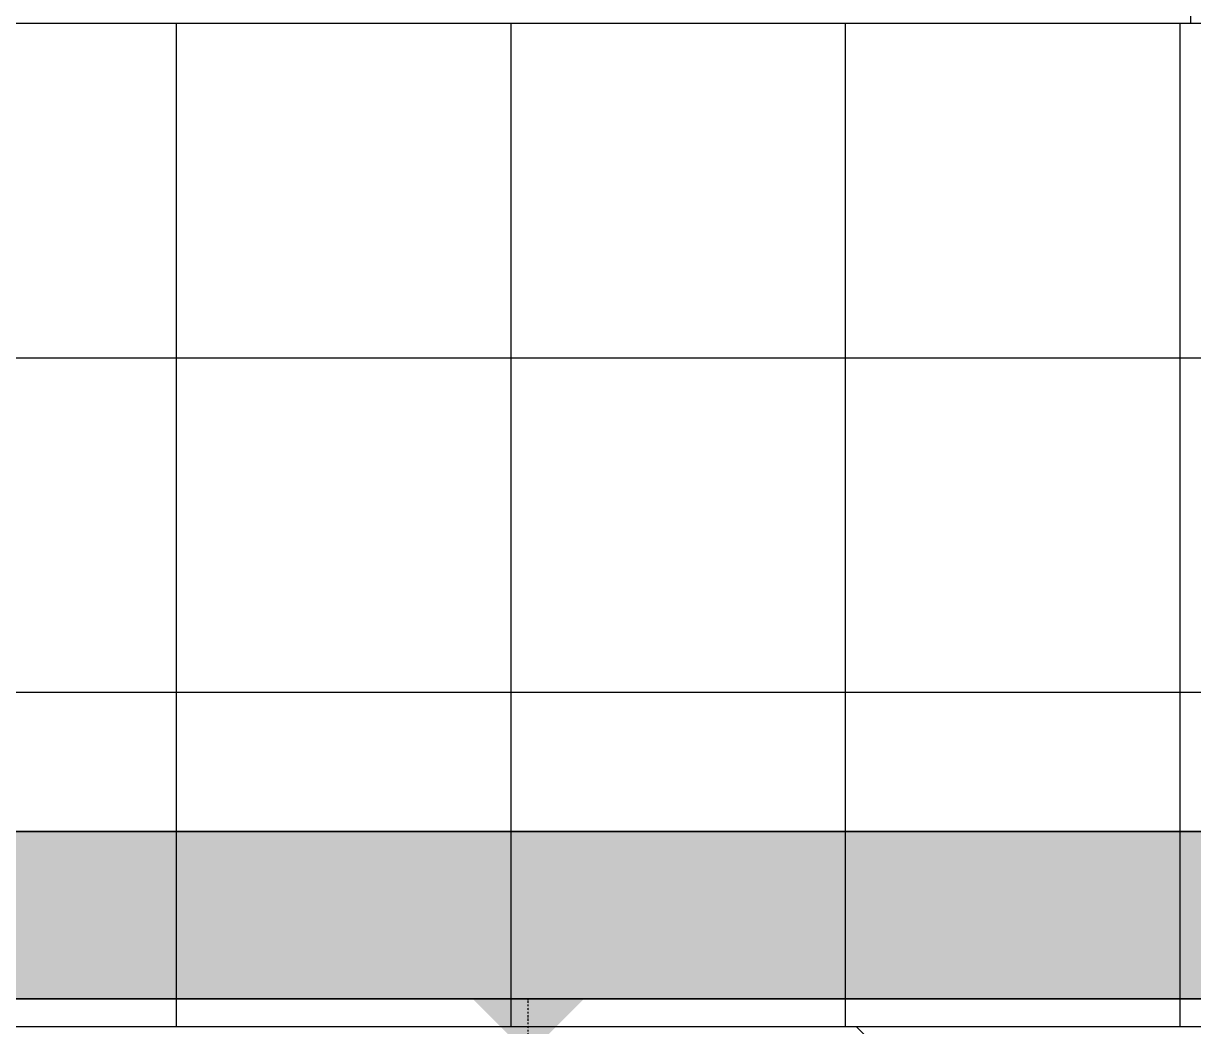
# Model space of a CAD drawing. Extents: x -560814 to 57327, y -29287 to 19916.
# Drawn here: x 21822 to 23921, y -2710 to -910 of the extents above; entities that cross this region are included whole.
import ezdxf

# ---------------------------------------------------------------- set-up
doc = ezdxf.new("R2010")
doc.units = 0
doc.header["$LTSCALE"] = 0.25
doc.linetypes.add('DASHDOT', pattern=[25.4, 12.7, -6.35, 0, -6.35])
doc.layers.add('01-First Floor$0$FALSE CEILING', color=251, linetype='Continuous')
for name, color, linetype, lineweight in [('01-First Floor$0$LOADING', 253, 'Continuous', 5), ('01-First Floor$0$Walls', 251, 'Continuous', 5), ('E-LITE-CLNG-CNDT', 6, 'DASHDOT', 35), ('T-CABL-TRAY', 60, 'Continuous', 35), ('T-DATA-CLNG-COND', 51, 'DASHDOT', 25), ('T-DATA-CLNG-COND @ 100', 51, 'DASHDOT', 25)]:
    doc.layers.add(name, color=color, linetype=linetype, lineweight=lineweight)

# ---------------------------------------------------------------- blocks, each defined once
blk = doc.blocks.new('01-First Floor$0$ME19011A-P')
for p, q in [((-0.425, 0), (0.425, 0)), ((-0.425, 0), (-0.425, -0.015)), ((0.425, 0), (0.425, -0.015)), ((-0.425, -0.015), (0.425, -0.015)), ((-0.3675, -0.0198), (-0.2325, -0.0198)), ((-0.3675, -0.0198), (-0.3675, -0.0399)), ((-0.36, -0.015), (-0.36, -0.0198)), ((-0.24, -0.015), (-0.24, -0.0198)), ((-0.2325, -0.0198), (-0.2325, -0.0399)), ((-0.15, -0.015), (-0.15, -0.04)), ((0, -0.015), (0, -0.04)), ((0.1, -0.015), (0.1, -0.045)), ((0.2, -0.045), (0.2, -0.015)), ((0.2818, -0.015), (0.2484, -0.015)), ((0.2484, -0.0243), (0.2484, -0.015)), ((0.2818, -0.0243), (0.2818, -0.015)), ((0.3211, -0.015), (0.2877, -0.015)), ((0.2877, -0.015), (0.2877, -0.0531)), ((0.3211, -0.0531), (0.3211, -0.015)), ((0.3623, -0.015), (0.3289, -0.015)), ((0.3289, -0.015), (0.3289, -0.0531)), ((0.3623, -0.0531), (0.3623, -0.015)), ((0.3682, -0.0243), (0.3682, -0.015)), ((0.3682, -0.015), (0.4016, -0.015)), ((0.4016, -0.0243), (0.4016, -0.015)), ((-0.3675, -0.0399), (-0.2325, -0.0399)), ((-0.15, -0.025), (0, -0.025)), ((-0.15, -0.04), (-0.1187, -0.04)), ((-0.0887, -0.04), (-0.0637, -0.04)), ((-0.0606, -0.0371), (-0.0787, -0.0432)), ((-0.0402, -0.0312), (-0.0496, -0.0337)), ((-0.047, -0.0434), (-0.0376, -0.0409)), ((-0.0376, -0.0409), (-0.0402, -0.0312)), ((-0.0379, -0.04), (0, -0.04)), ((0.1, -0.035), (0.2, -0.035)), ((0.2818, -0.0243), (0.2484, -0.0243)), ((0.3211, -0.0243), (0.2877, -0.0243)), ((0.3623, -0.0243), (0.3289, -0.0243)), ((0.3682, -0.0243), (0.4016, -0.0243)), ((-0.0787, -0.0432), (-0.077, -0.0497)), ((-0.0582, -0.046), (-0.077, -0.0497)), ((0.1, -0.045), (0.2, -0.045)), ((0.2877, -0.0531), (0.3211, -0.0531)), ((0.3289, -0.0531), (0.3623, -0.0531))]:
    blk.add_line(p, q)
blk.add_lwpolyline([(-0.1187, -0.0482), (-0.0887, -0.0482), (-0.0887, -0.0382), (-0.1187, -0.0382)], close=True)
at = {"color": 8, "const_width": 0.000601}
for points in [[(0.3044, -0.0531, -0.184574), (0.2977, -0.0636, -1.44364), (0.2961, -0.0581, -0.837915), (0.2969, -0.0664, -0.30536), (0.2839, -0.062, -1.584726), (0.2894, -0.0609, -0.253153), (0.2827, -0.0684, -0.874198), (0.2775, -0.0585, -0.915253), (0.2791, -0.0658, -0.223821), (0.2683, -0.0644, -1.703343), (0.272, -0.0597, -0.588962), (0.2621, -0.068, -0.717795), (0.2625, -0.0581, -0.983104), (0.2645, -0.0644, -0.326362), (0.2534, -0.0609, -0.758716), (0.2609, -0.0514, -0.906186), (0.2593, -0.0565, -0.189488), (0.2526, -0.0522, -0.7948), (0.2613, -0.0423, -1.223996), (0.2574, -0.047, -0.072149), (0.2534, -0.0403, -0.645886), (0.2609, -0.0324, -1.366917), (0.2574, -0.0371, -0.078415), (0.2542, -0.0308, -0.723006), (0.2613, -0.0256, -1.105484), (0.2582, -0.0292, -0.221197), (0.2566, -0.0243, -0.221197)], [(0.3456, -0.0531, 0.184574), (0.3523, -0.0636, 1.44364), (0.3539, -0.0581, 0.837915), (0.3531, -0.0664, 0.30536), (0.3661, -0.062, 1.584726), (0.3606, -0.0609, 0.253153), (0.3673, -0.0684, 0.874198), (0.3725, -0.0585, 0.915253), (0.3709, -0.0658, 0.223821), (0.3817, -0.0644, 1.703343), (0.378, -0.0597, 0.588962), (0.3879, -0.068, 0.717795), (0.3875, -0.0581, 0.983104), (0.3855, -0.0644, 0.326362), (0.3966, -0.0609, 0.758716), (0.3891, -0.0514, 0.906186), (0.3907, -0.0565, 0.189488), (0.3974, -0.0522, 0.7948), (0.3887, -0.0423, 1.223996), (0.3926, -0.047, 0.072149), (0.3966, -0.0403, 0.645886), (0.3891, -0.0324, 1.366917), (0.3926, -0.0371, 0.078415), (0.3958, -0.0308, 0.723006), (0.3887, -0.0256, 1.105484), (0.3918, -0.0292, 0.221197), (0.3934, -0.0243, 0.221197)]]:
    blk.add_lwpolyline(points, format="xyb", dxfattribs=at)
blk.add_circle((-0.0537, -0.04), 0.0075)
for centre, radius, start, end in [((-0.1037, -0.04), 0.01, 10.4593, 169.5407), ((-0.1037, -0.04), 0.0075, 14.0075, 165.9925), ((-0.0537, -0.04), 0.01, 45, 180)]:
    blk.add_arc(centre, radius, start, end)
blk = doc.blocks.new('01-First Floor$0$M.44.57.64')
at = {"layer": '01-First Floor$0$LOADING', "xscale": 1000.000000000002, "yscale": 1000.000000000002, "zscale": 1000.000000000002, "rotation": 225.9999036123427}
blk.add_blockref('01-First Floor$0$ME19011A-P', (-80806.9, 16720.7), dxfattribs=at)
blk = doc.blocks.new('01-First Floor')
at = {"layer": '01-First Floor$0$FALSE CEILING', "linetype": 'Continuous'}
for p, q in [((23915.6, -910), (23915.6, 8610)), ((22096.4, -2710), (22096.4, -910)), ((22696.4, -2710), (22696.4, -910)), ((23296.4, -2710), (23296.4, -910)), ((23896.4, -2710), (23896.4, -910)), ((8296.4, -1510), (48976, -1510)), ((8296.4, -2110), (48976, -2110))]:
    blk.add_line(p, q, dxfattribs=at)
at = {"layer": '01-First Floor$0$FALSE CEILING'}
blk.add_lwpolyline([(48976, -910), (8296.4, -910), (8296.4, -2710), (48976, -2710), (48976, -910)], dxfattribs=at)
at = {"layer": '01-First Floor$0$Walls'}
for p, q in [((16176, -2710), (23315.6, -2710)), ((23315.6, -2710), (23976, -3370.4))]:
    blk.add_line(p, q, dxfattribs=at)
at = {"layer": '01-First Floor$0$LOADING', "rotation": 134.0000963876573}
blk.add_blockref('01-First Floor$0$M.44.57.64', (-21636.7, 66932.7, -0.1), dxfattribs=at)
blk = doc.blocks.new('*U119')
at = {"lineweight": 0}
h = blk.add_hatch(dxfattribs=at)
h.set_pattern_fill('HEX', color=253, scale=8, angle=180, style=0)
h.set_pattern_definition([(180, (-15390.178, -2e-10), (6e-13, -43.99409), [25.4, -50.8]), (300, (-15390.178, -2e-10), (38.1, 21.99705), [25.4, -50.8]), (240, (-15415.578, -2e-10), (38.1, -21.99705), [25.4, -50.8])])
h.paths.add_polyline_path([(-8945, 300), (-8945, 0), (0, 0), (0, 300)])
at = {"color": 0}
for p, q in [((0, 300), (-8945, 300)), ((0, 0), (-8945, 0))]:
    blk.add_line(p, q, dxfattribs=at)
blk = doc.blocks.new('*U96')
blk.add_hatch(color=256).paths.add_polyline_path([(0, -1), (1, 0), (0, 1)])

msp = doc.modelspace()

# ---------------------------------------------------------------- linework, layer by layer
at = {"layer": 'T-DATA-CLNG-COND', "elevation": -0.1}
msp.add_lwpolyline([(22727.3, -2834.8), (22727.3, -2660)], dxfattribs=at)

# ---------------------------------------------------------------- block references
at = {"layer": 'E-LITE-CLNG-CNDT'}
msp.add_blockref('01-First Floor', (0, 0), dxfattribs=at)
at = {"layer": 'T-CABL-TRAY', "linetype": 'Continuous', "xscale": -1, "rotation": 180}
msp.add_blockref('*U119', (23951, -2360), dxfattribs=at)
at = {"layer": 'T-DATA-CLNG-COND @ 100', "xscale": -100, "yscale": 100, "zscale": 100, "rotation": 90.00000000001782}
msp.add_blockref('*U96', (22727.3, -2660, -0.1), dxfattribs=at)

doc.saveas('drawing.dxf')
